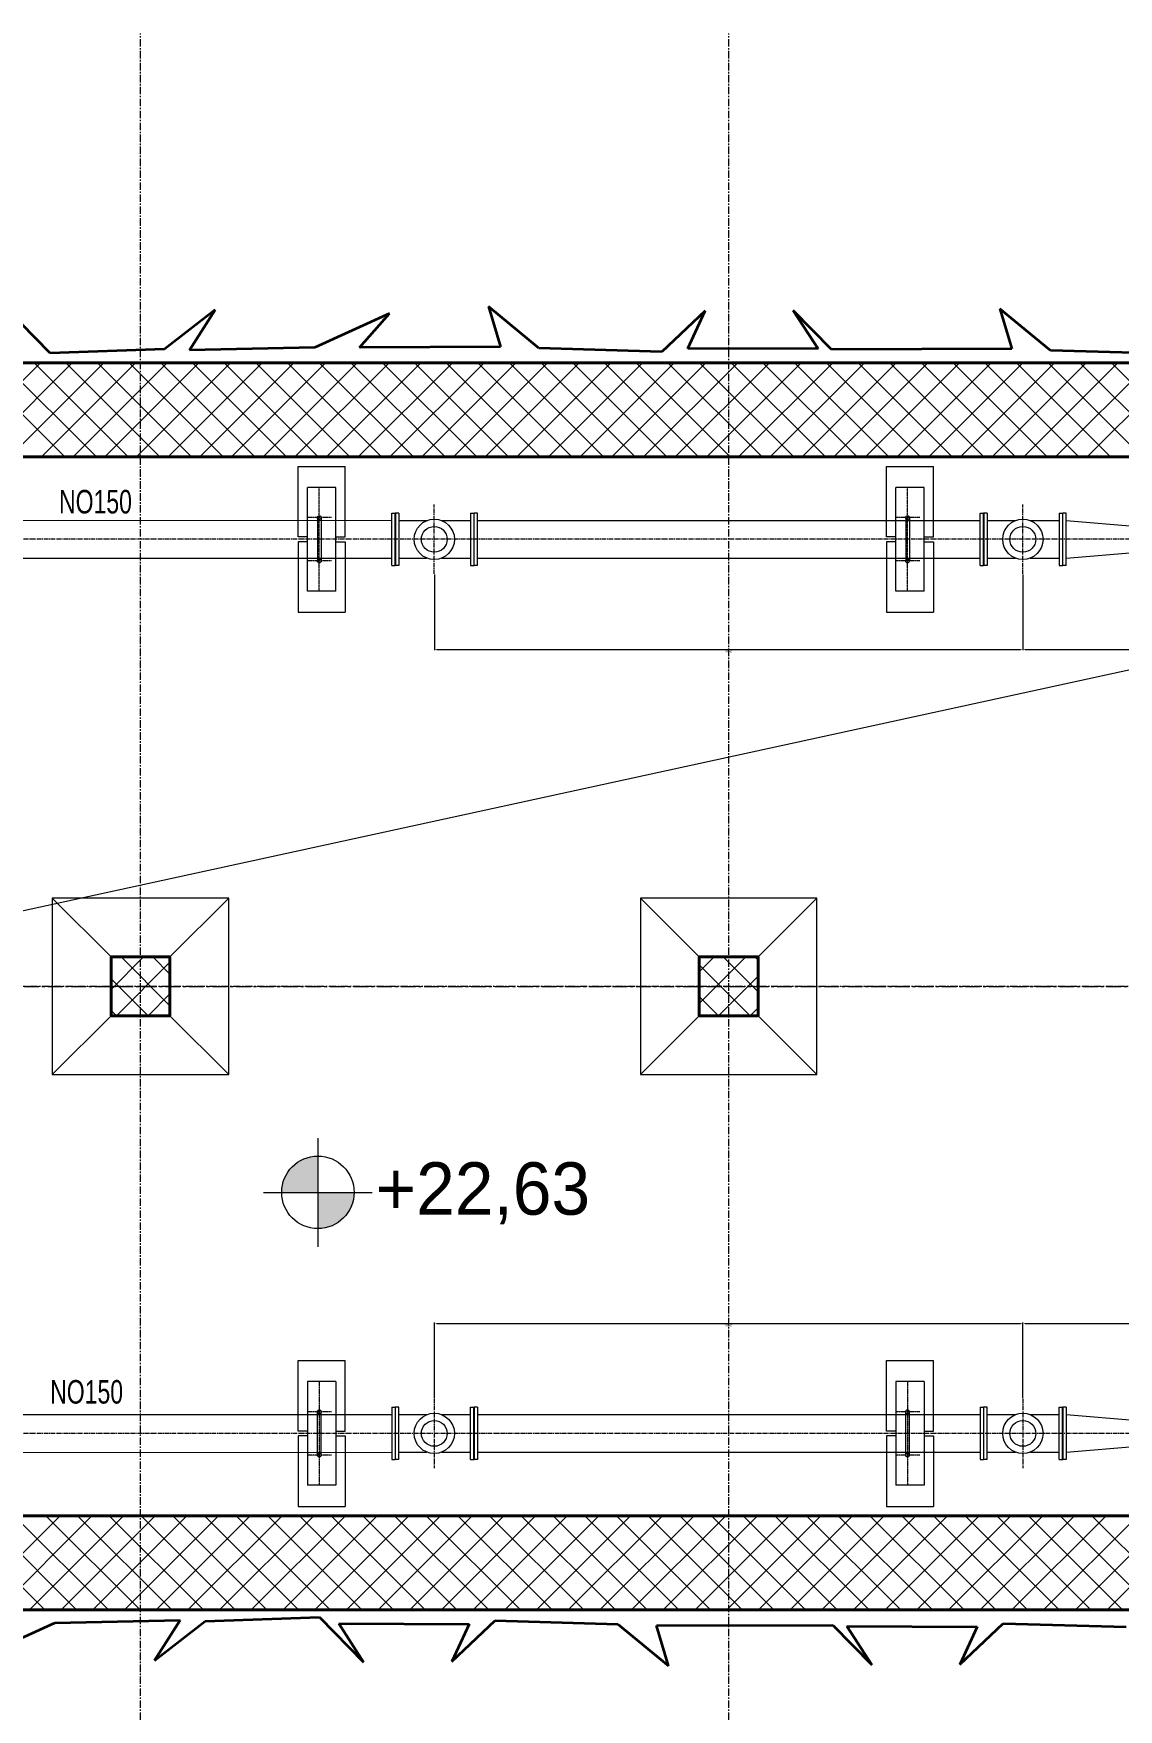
# Model space of a CAD drawing. Header units: millimetres. Extents: x 47631 to 558803, y 29659 to 315570.
# Drawn here: x 501352 to 505963, y 300876 to 307999 of the extents above; entities that cross this region are included whole.
import ezdxf

# ---------------------------------------------------------------- set-up
doc = ezdxf.new("R2010")
doc.units = ezdxf.units.MM
for name, pattern in [('GP kota 13.83_20.63_22.63_PBS_arhitektura$0$CENTER', [50.8, 31.75, -6.35, 6.35, -6.35]), ('GP kota 13.83_20.63_22.63_PBS_strojarstvo_rashladni_sustav$0$CENTER', [2, 1.25, -0.25, 0.25, -0.25]), ('GP kota 13.83_20.63_22.63_PBS_strojarstvo_rashladni_sustav$0$CENTER2', [28.575, 19.05, -3.175, 3.175, -3.175])]:
    doc.linetypes.add(name, pattern=pattern)
doc.styles.add('GP kota 13.83_20.63_22.63_PBS_arhitektura$0$KOTE', font='arial.ttf')
doc.styles.add('GP kota 13.83_20.63_22.63_PBS_strojarstvo_rashladni_sustav$0$Arial', font='arial.ttf')
doc.styles.add('GP kota 13.83_20.63_22.63_PBS_strojarstvo_rashladni_sustav$0$SIMPLEXCE', font='arial.ttf', dxfattribs={"width": 0.9, "height": 100})

msp = doc.modelspace()

# ---------------------------------------------------------------- hatches: boundary and pattern name
at = {"linetype": 'Continuous', "lineweight": 20}
h = msp.add_hatch(color=2, dxfattribs=at)
h.paths.add_polyline_path([(502406.9, 303074), (502560.8, 303074), (502560.8, 303227.9, 0.414214)])
h.paths.add_polyline_path([(502560.8, 302920, 0.414214), (502714.8, 303074), (502560.8, 303074)])

# ---------------------------------------------------------------- linework, layer by layer
at = {"color": 2, "linetype": 'GP kota 13.83_20.63_22.63_PBS_arhitektura$0$CENTER', "lineweight": 18}
for p, q in [((501806.8, 300019.2), (501806.8, 307999.2)), ((504306.8, 300019.2), (504306.8, 307999.2)), ((512138.3, 303949.5), (491656.8, 303949.5))]:
    msp.add_line(p, q, dxfattribs=at)
at = {"color": 253, "linetype": 'Continuous', "lineweight": 35}
for p, q in [((501422.7, 306640.1), (501235.2, 306831.3)), ((502124.2, 306824.5), (501908.1, 306657.1)), ((502014.4, 306653.6), (502124.2, 306824.5)), ((502864.7, 306808.6), (502547.3, 306665.2)), ((502737.2, 306665.2), (502864.7, 306808.6)), ((503500.3, 306661.3), (503285.5, 306838.9)), ((503285.5, 306838.9), (503336.2, 306667.5)), ((504206.1, 306820.4), (504022.5, 306646)), ((504132.8, 306661.1), (504206.1, 306820.4)), ((504744.2, 306656.1), (504581.2, 306822.3)), ((504581.2, 306822.3), (504687, 306658.4)), ((505674, 306652.2), (505459.2, 306829.8)), ((505459.2, 306829.8), (505509.9, 306658.4)), ((501908.1, 306657.1), (501422.7, 306640.1)), ((502547.3, 306665.2), (502014.4, 306653.6)), ((503336.2, 306667.5), (502737.2, 306665.2)), ((504022.5, 306646), (503500.3, 306661.3)), ((504687, 306658.4), (504132.8, 306661.1)), ((505509.9, 306658.4), (504744.2, 306656.1)), ((506196.2, 306637), (505674, 306652.2)), ((501125.3, 301100.3), (501442.7, 301243.7)), ((501442.7, 301243.7), (501975.6, 301255.3)), ((501975.6, 301255.3), (501865.8, 301084.4)), ((501865.8, 301084.4), (502081.9, 301251.8)), ((502081.9, 301251.8), (502567.3, 301268.8)), ((502567.3, 301268.8), (502754.8, 301077.6)), ((502754.8, 301077.6), (502649, 301241.5)), ((502649, 301241.5), (503203.2, 301238.8)), ((503129.9, 301079.5), (503313.5, 301253.9)), ((503203.2, 301238.8), (503129.9, 301079.5)), ((503313.5, 301253.9), (503835.7, 301238.6)), ((503835.7, 301238.6), (504050.5, 301061)), ((505289.6, 301067.7), (505473.2, 301242.2)), ((505473.2, 301242.2), (505995.5, 301226.9)), ((503999.8, 301232.4), (504749, 301234.7)), ((504050.5, 301061), (503999.8, 301232.4)), ((504749, 301234.7), (504914.6, 301065.9)), ((504914.6, 301065.9), (504808.8, 301229.7)), ((504808.8, 301229.7), (505362.9, 301227)), ((505362.9, 301227), (505289.6, 301067.7))]:
    msp.add_line(p, q, dxfattribs=at)
at = {"color": 3, "linetype": 'Continuous', "lineweight": 40}
for p, q in [((510556.8, 306599.5), (487956.8, 306599.5)), ((510156.8, 306199.5), (491656.8, 306199.5)), ((501931.8, 304074.5), (501681.8, 304074.5)), ((501681.8, 304074.5), (501681.8, 303824.5)), ((501931.8, 303824.5), (501931.8, 304074.5)), ((504431.8, 304074.5), (504181.8, 304074.5)), ((504181.8, 304074.5), (504181.8, 303824.5)), ((504431.8, 303824.5), (504431.8, 304074.5)), ((501681.8, 303824.5), (501931.8, 303824.5)), ((504181.8, 303824.5), (504431.8, 303824.5)), ((510156.8, 301699.5), (491656.8, 301699.5)), ((510556.8, 301299.5), (487956.8, 301299.5))]:
    msp.add_line(p, q, dxfattribs=at)
at = {"color": 8, "linetype": 'Continuous', "lineweight": 5}
for p, q in [((501381.3, 306599.5), (500981.3, 306199.5)), ((501084.7, 306599.5), (501484.7, 306199.5)), ((501516, 306599.5), (501116, 306199.5)), ((501219.4, 306599.5), (501619.4, 306199.5)), ((501650.7, 306599.5), (501250.7, 306199.5)), ((501354.1, 306599.5), (501754.1, 306199.5)), ((501785.4, 306599.5), (501385.4, 306199.5)), ((501488.8, 306599.5), (501888.8, 306199.5)), ((501920.1, 306599.5), (501520.1, 306199.5)), ((501623.5, 306599.5), (502023.5, 306199.5)), ((502054.8, 306599.5), (501654.8, 306199.5)), ((501758.2, 306599.5), (502158.2, 306199.5)), ((502189.5, 306599.5), (501789.5, 306199.5)), ((501892.9, 306599.5), (502292.9, 306199.5)), ((502324.2, 306599.5), (501924.2, 306199.5)), ((502027.6, 306599.5), (502427.6, 306199.5)), ((502458.9, 306599.5), (502058.9, 306199.5)), ((502162.3, 306599.5), (502562.3, 306199.5)), ((502593.6, 306599.5), (502193.6, 306199.5)), ((502297, 306599.5), (502697, 306199.5)), ((502728.3, 306599.5), (502328.3, 306199.5)), ((502431.7, 306599.5), (502831.7, 306199.5)), ((502863, 306599.5), (502463, 306199.5)), ((502566.4, 306599.5), (502966.4, 306199.5)), ((502997.7, 306599.5), (502597.7, 306199.5)), ((502701.2, 306599.5), (503101.2, 306199.5)), ((503132.4, 306599.5), (502732.4, 306199.5)), ((502835.9, 306599.5), (503235.9, 306199.5)), ((503267.1, 306599.5), (502867.1, 306199.5)), ((502970.6, 306599.5), (503370.6, 306199.5)), ((503401.8, 306599.5), (503001.8, 306199.5)), ((503105.3, 306599.5), (503505.3, 306199.5)), ((503536.5, 306599.5), (503136.5, 306199.5)), ((503240, 306599.5), (503640, 306199.5)), ((503671.2, 306599.5), (503271.2, 306199.5)), ((503374.7, 306599.5), (503774.7, 306199.5)), ((503806, 306599.5), (503406, 306199.5)), ((503509.4, 306599.5), (503909.4, 306199.5)), ((503940.7, 306599.5), (503540.7, 306199.5)), ((503644.1, 306599.5), (504044.1, 306199.5)), ((504075.4, 306599.5), (503675.4, 306199.5)), ((503778.8, 306599.5), (504178.8, 306199.5)), ((504210.1, 306599.5), (503810.1, 306199.5)), ((503913.5, 306599.5), (504313.5, 306199.5)), ((504344.8, 306599.5), (503944.8, 306199.5)), ((504048.2, 306599.5), (504448.2, 306199.5)), ((504479.5, 306599.5), (504079.5, 306199.5)), ((504182.9, 306599.5), (504582.9, 306199.5)), ((504614.2, 306599.5), (504214.2, 306199.5)), ((504317.6, 306599.5), (504717.6, 306199.5)), ((504748.9, 306599.5), (504348.9, 306199.5)), ((504452.3, 306599.5), (504852.3, 306199.5)), ((504883.6, 306599.5), (504483.6, 306199.5)), ((504587, 306599.5), (504987, 306199.5)), ((505018.3, 306599.5), (504618.3, 306199.5)), ((504721.7, 306599.5), (505121.7, 306199.5)), ((505153, 306599.5), (504753, 306199.5)), ((504856.4, 306599.5), (505256.4, 306199.5)), ((505287.7, 306599.5), (504887.7, 306199.5)), ((504991.1, 306599.5), (505391.1, 306199.5)), ((505422.4, 306599.5), (505022.4, 306199.5)), ((505125.8, 306599.5), (505525.8, 306199.5)), ((505557.1, 306599.5), (505157.1, 306199.5)), ((505260.5, 306599.5), (505660.5, 306199.5)), ((505691.8, 306599.5), (505291.8, 306199.5)), ((505395.2, 306599.5), (505795.2, 306199.5)), ((505826.5, 306599.5), (505426.5, 306199.5)), ((505529.9, 306599.5), (505929.9, 306199.5)), ((505961.2, 306599.5), (505561.2, 306199.5)), ((505664.6, 306599.5), (506064.6, 306199.5)), ((506095.9, 306599.5), (505695.9, 306199.5)), ((505799.3, 306599.5), (506199.3, 306199.5)), ((506230.6, 306599.5), (505830.6, 306199.5)), ((505934, 306599.5), (506334, 306199.5)), ((492256.8, 302299.5), (510156.8, 306199.5)), ((501819.8, 304074.5), (501681.8, 303936.5)), ((501685.1, 304074.5), (501681.8, 304071.2)), ((501931.8, 304051.8), (501704.5, 303824.5)), ((501723.9, 304074.5), (501931.8, 303866.6)), ((501858.6, 304074.5), (501931.8, 304001.3)), ((504379.1, 304074.5), (504181.8, 303877.2)), ((504244.4, 304074.5), (504181.8, 304011.9)), ((504181.8, 304041.3), (504398.5, 303824.5)), ((504283.2, 304074.5), (504431.8, 303926)), ((504417.9, 304074.5), (504431.8, 304060.7)), ((501681.8, 303981.9), (501839.1, 303824.5)), ((504431.8, 303992.5), (504263.8, 303824.5)), ((501931.8, 303917.1), (501839.2, 303824.5)), ((504181.8, 303906.6), (504263.8, 303824.5)), ((501681.8, 303847.2), (501704.4, 303824.5)), ((504431.8, 303857.7), (504398.5, 303824.5)), ((501000.7, 301699.5), (501400.7, 301299.5)), ((501465.3, 301699.5), (501065.3, 301299.5)), ((501135.4, 301699.5), (501535.4, 301299.5)), ((501600, 301699.5), (501200, 301299.5)), ((501270.1, 301699.5), (501670.1, 301299.5)), ((501734.7, 301699.5), (501334.7, 301299.5)), ((501404.8, 301699.5), (501804.8, 301299.5)), ((501869.4, 301699.5), (501469.4, 301299.5)), ((501539.5, 301699.5), (501939.5, 301299.5)), ((502004.1, 301699.5), (501604.1, 301299.5)), ((501674.2, 301699.5), (502074.2, 301299.5)), ((502138.8, 301699.5), (501738.8, 301299.5)), ((501808.9, 301699.5), (502208.9, 301299.5)), ((502273.5, 301699.5), (501873.5, 301299.5)), ((501943.6, 301699.5), (502343.6, 301299.5)), ((502408.3, 301699.5), (502008.3, 301299.5)), ((502078.3, 301699.5), (502478.3, 301299.5)), ((502543, 301699.5), (502143, 301299.5)), ((502213, 301699.5), (502613, 301299.5)), ((502677.7, 301699.5), (502277.7, 301299.5)), ((502347.7, 301699.5), (502747.7, 301299.5)), ((502812.4, 301699.5), (502412.4, 301299.5)), ((502482.4, 301699.5), (502882.4, 301299.5)), ((502947.1, 301699.5), (502547.1, 301299.5)), ((502617.1, 301699.5), (503017.1, 301299.5)), ((503081.8, 301699.5), (502681.8, 301299.5)), ((502751.8, 301699.5), (503151.8, 301299.5)), ((503216.5, 301699.5), (502816.5, 301299.5)), ((502886.5, 301699.5), (503286.5, 301299.5)), ((503351.2, 301699.5), (502951.2, 301299.5)), ((503021.2, 301699.5), (503421.2, 301299.5)), ((503485.9, 301699.5), (503085.9, 301299.5)), ((503155.9, 301699.5), (503555.9, 301299.5)), ((503620.6, 301699.5), (503220.6, 301299.5)), ((503290.6, 301699.5), (503690.6, 301299.5)), ((503755.3, 301699.5), (503355.3, 301299.5)), ((503425.3, 301699.5), (503825.3, 301299.5)), ((503890, 301699.5), (503490, 301299.5)), ((503560, 301699.5), (503960, 301299.5)), ((504024.7, 301699.5), (503624.7, 301299.5)), ((503694.7, 301699.5), (504094.7, 301299.5)), ((504159.4, 301699.5), (503759.4, 301299.5)), ((503829.4, 301699.5), (504229.4, 301299.5)), ((504294.1, 301699.5), (503894.1, 301299.5)), ((503964.1, 301699.5), (504364.1, 301299.5)), ((504428.8, 301699.5), (504028.8, 301299.5)), ((504098.9, 301699.5), (504498.9, 301299.5)), ((504563.5, 301699.5), (504163.5, 301299.5)), ((504233.6, 301699.5), (504633.6, 301299.5)), ((504698.2, 301699.5), (504298.2, 301299.5)), ((504368.3, 301699.5), (504768.3, 301299.5)), ((504832.9, 301699.5), (504432.9, 301299.5)), ((504503, 301699.5), (504903, 301299.5)), ((504967.6, 301699.5), (504567.6, 301299.5)), ((504637.7, 301699.5), (505037.7, 301299.5)), ((505102.3, 301699.5), (504702.3, 301299.5)), ((504772.4, 301699.5), (505172.4, 301299.5)), ((505237, 301699.5), (504837, 301299.5)), ((504907.1, 301699.5), (505307.1, 301299.5)), ((505371.7, 301699.5), (504971.7, 301299.5)), ((505041.8, 301699.5), (505441.8, 301299.5)), ((505506.4, 301699.5), (505106.4, 301299.5)), ((505176.5, 301699.5), (505576.5, 301299.5)), ((505641.1, 301699.5), (505241.1, 301299.5)), ((505311.2, 301699.5), (505711.2, 301299.5)), ((505775.8, 301699.5), (505375.8, 301299.5)), ((505445.9, 301699.5), (505845.9, 301299.5)), ((505910.6, 301699.5), (505510.6, 301299.5)), ((505580.6, 301699.5), (505980.6, 301299.5)), ((506045.3, 301699.5), (505645.3, 301299.5)), ((505715.3, 301699.5), (506115.3, 301299.5)), ((506180, 301699.5), (505780, 301299.5)), ((505850, 301699.5), (506250, 301299.5)), ((506314.7, 301699.5), (505914.7, 301299.5))]:
    msp.add_line(p, q, dxfattribs=at)
at = {"color": 1, "linetype": 'Continuous', "lineweight": -3}
for p, q in [((491656.8, 306199.5), (510156.8, 306199.5)), ((510156.8, 301699.5), (491656.8, 301699.5))]:
    msp.add_line(p, q, dxfattribs=at)
at = {"color": 1, "linetype": 'Continuous', "lineweight": 15}
for p, q in [((502476.8, 306159.5), (502676.8, 306159.5)), ((502476.8, 305859.5), (502476.8, 306159.5)), ((502676.8, 305859.5), (502676.8, 306159.5)), ((504976.8, 306159.5), (505176.8, 306159.5)), ((504976.8, 305859.5), (504976.8, 306159.5)), ((505176.8, 305859.5), (505176.8, 306159.5)), ((502636.8, 306069.5), (502516.8, 306069.5)), ((502516.8, 305629.5), (502516.8, 306069.5)), ((502636.8, 305629.5), (502636.8, 306069.5)), ((505136.8, 306069.5), (505016.8, 306069.5)), ((505016.8, 305629.5), (505016.8, 306069.5)), ((505136.8, 305629.5), (505136.8, 306069.5)), ((502558.8, 305941.7), (502558.8, 305757.4)), ((502574.8, 305941.7), (502574.8, 305757.4)), ((502874.3, 305738.8), (502874.3, 305960.3)), ((502874.3, 305960.3), (502888.6, 305960.3)), ((502888.6, 305849.5), (502888.6, 305960.3)), ((502890.1, 305960.3), (502888.6, 305960.3)), ((502904.4, 305960.3), (502890.1, 305960.3)), ((502890.1, 305960.3), (502890.1, 305849.5)), ((502904.4, 305960.3), (502904.4, 305738.8)), ((503209.2, 305960.3), (503209.2, 305738.8)), ((503209.2, 305960.3), (503223.4, 305960.3)), ((503223.4, 305960.3), (503223.4, 305849.5)), ((503223.4, 305960.3), (503225, 305960.3)), ((503239.2, 305960.3), (503225, 305960.3)), ((503225, 305849.5), (503225, 305960.3)), ((503239.2, 305738.8), (503239.2, 305960.3)), ((505058.8, 305941.7), (505058.8, 305757.4)), ((505074.8, 305941.7), (505074.8, 305757.4)), ((505375.8, 305738.8), (505375.8, 305960.3)), ((505375.8, 305960.3), (505390, 305960.3)), ((505390, 305849.5), (505390, 305960.3)), ((505391.6, 305960.3), (505390, 305960.3)), ((505405.8, 305960.3), (505391.6, 305960.3)), ((505391.6, 305960.3), (505391.6, 305849.5)), ((505405.8, 305960.3), (505405.8, 305738.8)), ((505710.6, 305960.3), (505710.6, 305738.8)), ((505710.6, 305960.3), (505724.9, 305960.3)), ((505724.9, 305960.3), (505724.9, 305849.5)), ((505724.9, 305960.3), (505726.4, 305960.3)), ((505740.7, 305960.3), (505726.4, 305960.3)), ((505726.4, 305849.5), (505726.4, 305960.3)), ((505740.7, 305738.8), (505740.7, 305960.3)), ((500106.3, 305930.8), (502874.3, 305929.3)), ((502888.6, 305763.8), (502888.6, 305924.8)), ((502890.1, 305935.3), (502890.1, 305774.3)), ((502904.4, 305929.3), (503023.9, 305929.3)), ((503086.7, 305929.3), (503209.2, 305929.3)), ((503223.4, 305935.3), (503223.4, 305774.3)), ((503225, 305763.8), (503225, 305924.8)), ((503239.2, 305929.3), (504133.2, 305929.3)), ((504133.2, 305929.3), (505375.8, 305929.3)), ((505390, 305763.8), (505390, 305924.8)), ((505391.6, 305935.3), (505391.6, 305774.3)), ((505405.8, 305929.3), (505525.4, 305929.3)), ((505588.1, 305929.3), (505710.6, 305929.3)), ((505724.9, 305935.3), (505724.9, 305774.3)), ((505726.4, 305763.8), (505726.4, 305924.8)), ((505740.7, 305929.3), (506045.5, 305904.3)), ((502516.8, 305859.5), (502476.8, 305859.5)), ((502476.8, 305839.5), (502476.8, 305539.5)), ((502516.8, 305839.5), (502476.8, 305839.5)), ((502636.8, 305859.5), (502676.8, 305859.5)), ((502636.8, 305839.5), (502676.8, 305839.5)), ((502676.8, 305839.5), (502676.8, 305539.5)), ((502888.6, 305738.8), (502888.6, 305849.5)), ((502890.1, 305849.5), (502890.1, 305738.8)), ((503223.4, 305849.5), (503223.4, 305738.8)), ((503225, 305738.8), (503225, 305849.5)), ((505016.8, 305859.5), (504976.8, 305859.5)), ((504976.8, 305839.5), (504976.8, 305539.5)), ((505016.8, 305839.5), (504976.8, 305839.5)), ((505136.8, 305859.5), (505176.8, 305859.5)), ((505136.8, 305839.5), (505176.8, 305839.5)), ((505176.8, 305839.5), (505176.8, 305539.5)), ((505390, 305738.8), (505390, 305849.5)), ((505391.6, 305849.5), (505391.6, 305738.8)), ((505724.9, 305849.5), (505724.9, 305738.8)), ((505726.4, 305738.8), (505726.4, 305849.5)), ((495599.3, 305769.8), (502874.3, 305769.8)), ((502874.3, 305738.8), (502888.6, 305738.8)), ((502890.1, 305738.8), (502888.6, 305738.8)), ((502904.4, 305738.8), (502890.1, 305738.8)), ((502904.4, 305769.8), (503023.9, 305769.8)), ((503086.7, 305769.8), (503209.2, 305769.8)), ((503209.2, 305738.8), (503223.4, 305738.8)), ((503223.4, 305738.8), (503225, 305738.8)), ((503239.2, 305738.8), (503225, 305738.8)), ((503239.2, 305769.8), (505375.8, 305769.8)), ((505375.8, 305738.8), (505390, 305738.8)), ((505391.6, 305738.8), (505390, 305738.8)), ((505405.8, 305738.8), (505391.6, 305738.8)), ((505405.8, 305769.8), (505525.4, 305769.8)), ((505588.1, 305769.8), (505710.6, 305769.8)), ((505710.6, 305738.8), (505724.9, 305738.8)), ((505724.9, 305738.8), (505726.4, 305738.8)), ((505740.7, 305738.8), (505726.4, 305738.8)), ((505740.7, 305769.8), (506045.5, 305794.8)), ((502636.8, 305629.5), (502516.8, 305629.5)), ((505136.8, 305629.5), (505016.8, 305629.5)), ((502476.8, 305539.5), (502676.8, 305539.5)), ((504976.8, 305539.5), (505176.8, 305539.5)), ((502476.8, 302359.5), (502676.8, 302359.5)), ((502476.8, 302059.5), (502476.8, 302359.5)), ((502676.8, 302059.5), (502676.8, 302359.5)), ((504976.8, 302359.5), (505176.8, 302359.5)), ((504976.8, 302059.5), (504976.8, 302359.5)), ((505176.8, 302059.5), (505176.8, 302359.5)), ((502516.8, 302269.5), (502516.8, 301829.5)), ((502636.8, 302269.5), (502516.8, 302269.5)), ((502636.8, 302269.5), (502636.8, 301829.5)), ((505016.8, 302269.5), (505016.8, 301829.5)), ((505136.8, 302269.5), (505016.8, 302269.5)), ((505136.8, 302269.5), (505136.8, 301829.5)), ((495599.3, 302129.3), (502874.3, 302129.3)), ((502558.8, 301957.4), (502558.8, 302141.7)), ((502574.8, 301957.4), (502574.8, 302141.7)), ((502874.3, 302160.3), (502874.3, 301938.8)), ((502874.3, 302160.3), (502888.6, 302160.3)), ((502888.6, 302160.3), (502888.6, 302049.5)), ((502890.1, 302160.3), (502888.6, 302160.3)), ((502888.6, 302135.3), (502888.6, 301974.3)), ((502890.1, 302049.5), (502890.1, 302160.3)), ((502904.4, 302160.3), (502890.1, 302160.3)), ((502890.1, 301963.8), (502890.1, 302124.8)), ((502904.4, 301938.8), (502904.4, 302160.3)), ((502904.4, 302129.3), (503023.9, 302129.3)), ((503086.7, 302129.3), (503209.2, 302129.3)), ((503209.2, 301938.8), (503209.2, 302160.3)), ((503209.2, 302160.3), (503223.4, 302160.3)), ((503223.4, 302049.5), (503223.4, 302160.3)), ((503223.4, 302160.3), (503225, 302160.3)), ((503223.4, 301963.8), (503223.4, 302124.8)), ((503239.2, 302160.3), (503225, 302160.3)), ((503225, 302160.3), (503225, 302049.5)), ((503225, 302135.3), (503225, 301974.3)), ((503239.2, 302160.3), (503239.2, 301938.8)), ((503239.2, 302129.3), (505375.8, 302129.3)), ((505058.8, 301957.4), (505058.8, 302141.7)), ((505074.8, 301957.4), (505074.8, 302141.7)), ((505375.8, 302160.3), (505375.8, 301938.8)), ((505375.8, 302160.3), (505390, 302160.3)), ((505390, 302160.3), (505390, 302049.5)), ((505391.6, 302160.3), (505390, 302160.3)), ((505390, 302135.3), (505390, 301974.3)), ((505391.6, 302049.5), (505391.6, 302160.3)), ((505405.8, 302160.3), (505391.6, 302160.3)), ((505391.6, 301963.8), (505391.6, 302124.8)), ((505405.8, 301938.8), (505405.8, 302160.3)), ((505405.8, 302129.3), (505525.4, 302129.3)), ((505588.1, 302129.3), (505710.6, 302129.3)), ((505710.6, 301938.8), (505710.6, 302160.3)), ((505710.6, 302160.3), (505724.9, 302160.3)), ((505724.9, 302049.5), (505724.9, 302160.3)), ((505724.9, 302160.3), (505726.4, 302160.3)), ((505724.9, 301963.8), (505724.9, 302124.8)), ((505740.7, 302160.3), (505726.4, 302160.3)), ((505726.4, 302160.3), (505726.4, 302049.5)), ((505726.4, 302135.3), (505726.4, 301974.3)), ((505740.7, 302160.3), (505740.7, 301938.8)), ((505740.7, 302129.3), (506045.5, 302104.3)), ((502516.8, 302059.5), (502476.8, 302059.5)), ((502476.8, 302039.5), (502476.8, 301739.5)), ((502516.8, 302039.5), (502476.8, 302039.5)), ((502636.8, 302059.5), (502676.8, 302059.5)), ((502636.8, 302039.5), (502676.8, 302039.5)), ((502676.8, 302039.5), (502676.8, 301739.5)), ((502888.6, 302049.5), (502888.6, 301938.8)), ((502890.1, 301938.8), (502890.1, 302049.5)), ((503223.4, 301938.8), (503223.4, 302049.5)), ((503225, 302049.5), (503225, 301938.8)), ((505016.8, 302059.5), (504976.8, 302059.5)), ((504976.8, 302039.5), (504976.8, 301739.5)), ((505016.8, 302039.5), (504976.8, 302039.5)), ((505136.8, 302059.5), (505176.8, 302059.5)), ((505136.8, 302039.5), (505176.8, 302039.5)), ((505176.8, 302039.5), (505176.8, 301739.5)), ((505390, 302049.5), (505390, 301938.8)), ((505391.6, 301938.8), (505391.6, 302049.5)), ((505724.9, 301938.8), (505724.9, 302049.5)), ((505726.4, 302049.5), (505726.4, 301938.8)), ((500106.3, 301968.3), (502874.3, 301969.8)), ((502904.4, 301969.8), (503023.9, 301969.8)), ((503086.7, 301969.8), (503209.2, 301969.8)), ((503239.2, 301969.8), (504133.2, 301969.8)), ((504133.2, 301969.8), (505375.8, 301969.8)), ((505405.8, 301969.8), (505525.4, 301969.8)), ((505588.1, 301969.8), (505710.6, 301969.8)), ((505740.7, 301969.8), (506045.5, 301994.8)), ((502874.3, 301938.8), (502888.6, 301938.8)), ((502890.1, 301938.8), (502888.6, 301938.8)), ((502904.4, 301938.8), (502890.1, 301938.8)), ((503209.2, 301938.8), (503223.4, 301938.8)), ((503223.4, 301938.8), (503225, 301938.8)), ((503239.2, 301938.8), (503225, 301938.8)), ((505375.8, 301938.8), (505390, 301938.8)), ((505391.6, 301938.8), (505390, 301938.8)), ((505405.8, 301938.8), (505391.6, 301938.8)), ((505710.6, 301938.8), (505724.9, 301938.8)), ((505724.9, 301938.8), (505726.4, 301938.8)), ((505740.7, 301938.8), (505726.4, 301938.8)), ((502636.8, 301829.5), (502516.8, 301829.5)), ((505136.8, 301829.5), (505016.8, 301829.5)), ((502476.8, 301739.5), (502676.8, 301739.5)), ((504976.8, 301739.5), (505176.8, 301739.5))]:
    msp.add_line(p, q, dxfattribs=at)
at = {"color": 4, "linetype": 'GP kota 13.83_20.63_22.63_PBS_strojarstvo_rashladni_sustav$0$CENTER', "lineweight": 9}
for p, q in [((502566.8, 305629.5), (502566.8, 306069.5)), ((505066.8, 305629.5), (505066.8, 306069.5)), ((502618.9, 305941.7), (502516.8, 305941.7)), ((505118.9, 305941.7), (505016.8, 305941.7)), ((502618.9, 305757.4), (502516.8, 305757.4)), ((505118.9, 305757.4), (505016.8, 305757.4)), ((502566.8, 302269.5), (502566.8, 301829.5)), ((505066.8, 302269.5), (505066.8, 301829.5)), ((502618.9, 302141.7), (502516.8, 302141.7)), ((505118.9, 302141.7), (505016.8, 302141.7)), ((502618.9, 301957.4), (502516.8, 301957.4)), ((505118.9, 301957.4), (505016.8, 301957.4))]:
    msp.add_line(p, q, dxfattribs=at)
at = {"color": 4, "linetype": 'GP kota 13.83_20.63_22.63_PBS_strojarstvo_rashladni_sustav$0$CENTER2', "lineweight": 9}
for p, q in [((503055.3, 305702.3), (503055.3, 305996.8)), ((505556.8, 305702.3), (505556.8, 305996.8)), ((508186.8, 305849.5), (495468, 305849.5)), ((503055.3, 302196.8), (503055.3, 301902.3)), ((505556.8, 302196.8), (505556.8, 301902.3)), ((508186.8, 302049.5), (495468, 302049.5))]:
    msp.add_line(p, q, dxfattribs=at)
at = {"color": 5, "linetype": 'Continuous', "lineweight": 20}
for p, q in [((503056.8, 305699.3), (503056.8, 305377.9)), ((505556.8, 305699.3), (505556.8, 305377.9)), ((505556.8, 305699.3), (505556.8, 305377.9)), ((503066.8, 305381.9), (505546.8, 305381.9)), ((505566.8, 305381.9), (508046.8, 305381.9)), ((503056.8, 302199.8), (503056.8, 302521.2)), ((505556.8, 302199.8), (505556.8, 302521.2)), ((505556.8, 302199.8), (505556.8, 302521.2)), ((503066.8, 302517.2), (505546.8, 302517.2)), ((505566.8, 302517.2), (508046.8, 302517.2))]:
    msp.add_line(p, q, dxfattribs=at)
at = {"color": 4, "linetype": 'Continuous', "lineweight": 20}
for p, q in [((502181.8, 304324.5), (501431.8, 304324.5)), ((501431.8, 304324.5), (501431.8, 303574.5)), ((501681.8, 304074.5), (501431.8, 304324.5)), ((501931.8, 304074.5), (502181.8, 304324.5)), ((502181.8, 303574.5), (502181.8, 304324.5)), ((504681.8, 304324.5), (503931.8, 304324.5)), ((503931.8, 304324.5), (503931.8, 303574.5)), ((504181.8, 304074.5), (503931.8, 304324.5)), ((504431.8, 304074.5), (504681.8, 304324.5)), ((504681.8, 303574.5), (504681.8, 304324.5)), ((501681.8, 303824.5), (501431.8, 303574.5)), ((501931.8, 303824.5), (502181.8, 303574.5)), ((504181.8, 303824.5), (503931.8, 303574.5)), ((504431.8, 303824.5), (504681.8, 303574.5)), ((501431.8, 303574.5), (502181.8, 303574.5)), ((503931.8, 303574.5), (504681.8, 303574.5))]:
    msp.add_line(p, q, dxfattribs=at)
at = {"color": 4, "linetype": 'GP kota 13.83_20.63_22.63_PBS_strojarstvo_rashladni_sustav$0$CENTER', "lineweight": 9, "ltscale": 50}
msp.add_line((487612.7, 303949.5), (510900.9, 303949.5), dxfattribs=at)
at = {"color": 2, "linetype": 'Continuous', "lineweight": 20}
for p, q in [((502560.8, 303304.9), (502560.8, 302843)), ((502329.9, 303074), (502791.8, 303074))]:
    msp.add_line(p, q, dxfattribs=at)
at = {"color": 1, "linetype": 'Continuous', "lineweight": 15}
for centre, radius in [((502566.8, 305941.7), 8), ((505066.8, 305941.7), 8), ((503055.3, 305849.5), 85.7), ((503055.3, 305849.5), 54.8), ((505556.8, 305849.5), 85.7), ((505556.8, 305849.5), 54.8), ((502566.8, 305757.4), 8), ((505066.8, 305757.4), 8), ((502566.8, 302141.7), 8), ((503055.3, 302049.5), 85.7), ((503055.3, 302049.5), 54.8), ((505066.8, 302141.7), 8), ((505556.8, 302049.5), 85.7), ((505556.8, 302049.5), 54.8), ((502566.8, 301957.4), 8), ((505066.8, 301957.4), 8)]:
    msp.add_circle(centre, radius, dxfattribs=at)
at = {"color": 2, "linetype": 'Continuous', "lineweight": 20}
msp.add_circle((502560.8, 303074), 154, dxfattribs=at)
at = {"color": 5, "linetype": 'Continuous', "lineweight": 20}
for points in [[(503066.8, 305383.5), (503066.8, 305380.2), (503056.8, 305381.9)], [(505546.8, 305383.5), (505546.8, 305380.2), (505556.8, 305381.9)], [(505566.8, 305383.5), (505566.8, 305380.2), (505556.8, 305381.9)], [(503066.8, 302518.8), (503066.8, 302515.5), (503056.8, 302517.2)], [(505546.8, 302518.8), (505546.8, 302515.5), (505556.8, 302517.2)], [(505566.8, 302518.8), (505566.8, 302515.5), (505556.8, 302517.2)]]:
    msp.add_solid(points, dxfattribs=at)

# ---------------------------------------------------------------- texts
at = {"color": 7, "linetype": 'Continuous', "lineweight": 20, "style": 'GP kota 13.83_20.63_22.63_PBS_strojarstvo_rashladni_sustav$0$SIMPLEXCE', "width": 0.7}
for p in [(501460.5, 305959.5), (501422.8, 302176.2)]:
    msp.add_text('NO150', height=100, dxfattribs=at).set_placement(p)
at = {"color": 5, "linetype": 'Continuous', "lineweight": 20, "style": 'GP kota 13.83_20.63_22.63_PBS_strojarstvo_rashladni_sustav$0$Arial'}
for p in [(504322.2, 305378.7), (504322.2, 302514)]:
    msp.add_text('2500', height=10, rotation=180, dxfattribs=at).set_placement(p)
at = {"color": 2, "linetype": 'Continuous', "lineweight": 20, "style": 'GP kota 13.83_20.63_22.63_PBS_arhitektura$0$KOTE', "width": 0.95}
for tag, p in [('+22,63', (502805.6, 302979)), ('', (502801.6, 302688.7))]:
    msp.add_attdef(tag, p, '', height=222.7, dxfattribs=at)

doc.saveas('drawing.dxf')
